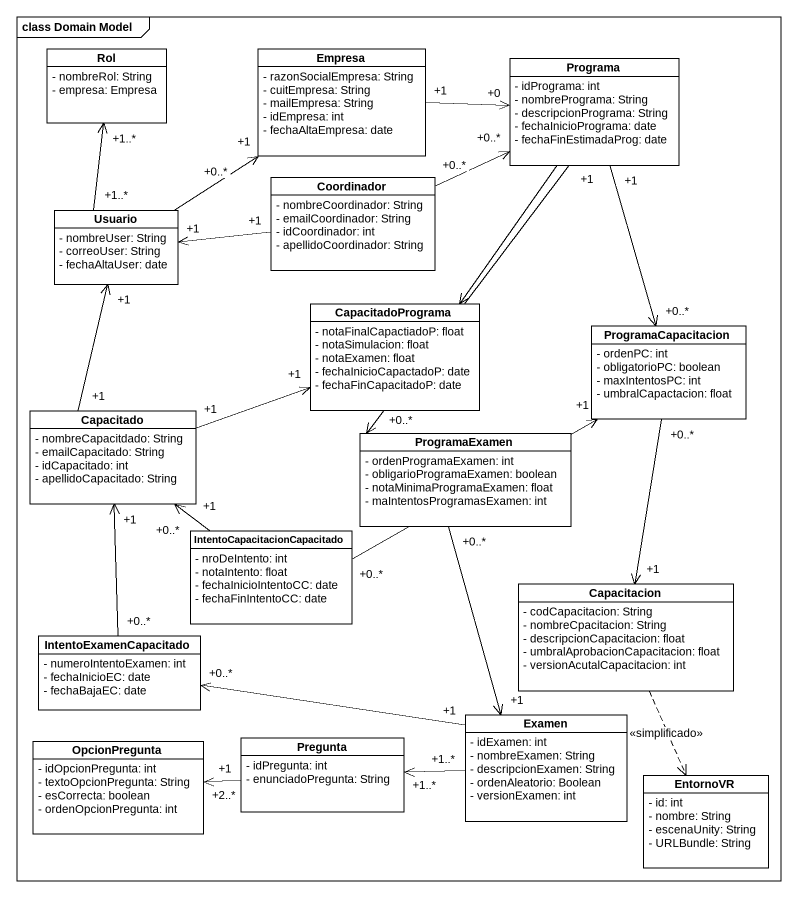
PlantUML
@startuml
mainframe class Domain Model
hide circle
hide empty members
skinparam classAttributeIconSize 0
class Rol {
  - nombreRol: String
  - empresa: Empresa
}
class Empresa {
  - razonSocialEmpresa: String
  - cuitEmpresa: String
  - mailEmpresa: String
  - idEmpresa: int
  - fechaAltaEmpresa: date
}
class Programa {
  - idPrograma: int
  - nombrePrograma: String
  - descripcionPrograma: String
  - fechaInicioPrograma: date
  - fechaFinEstimadaProg: date
}
class Coordinador {
  - nombreCoordinador: String
  - emailCoordinador: String
  - idCoordinador: int
  - apellidoCoordinador: String
}
class Usuario {
  - nombreUser: String
  - correoUser: String
  - fechaAltaUser: date
}
class CapacitadoPrograma {
  - notaFinalCapactiadoP: float
  - notaSimulacion: float
  - notaExamen: float
  - fechaInicioCapactadoP: date
  - fechaFinCapacitadoP: date
}
class ProgramaCapacitacion {
  - ordenPC: int
  - obligatorioPC: boolean
  - maxIntentosPC: int
  - umbralCapactacion: float
}
class Capacitado {
  - nombreCapacitdado: String
  - emailCapacitado: String
  - idCapacitado: int
  - apellidoCapacitado: String
}
class ProgramaExamen {
  - ordenProgramaExamen: int
  - obligarioProgramaExamen: boolean
  - notaMinimaProgramaExamen: float
  - maIntentosProgramasExamen: int
}
class "IntentoCapacitacionCapacitado" as IntentoCapacitacionCapacitad {
  - nroDeIntento: int
  - notaIntento: float
  - fechaInicioIntentoCC: date
  - fechaFinIntentoCC: date
}
class Capacitacion {
  - codCapacitacion: String
  - nombreCpacitacion: String
  - descripcionCapacitacion: float
  - umbralAprobacionCapacitacion: float
  - versionAcutalCapacitacion: int
}
class IntentoExamenCapacitado {
  - numeroIntentoExamen: int
  - fechaInicioEC: date
  - fechaBajaEC: date
}
class Examen {
  - idExamen: int
  - nombreExamen: String
  - descripcionExamen: String
  - ordenAleatorio: Boolean
  - versionExamen: int
}
class OpcionPregunta {
  - idOpcionPregunta: int
  - textoOpcionPregunta: String
  - esCorrecta: boolean
  - ordenOpcionPregunta: int
}
class Pregunta {
  - idPregunta: int
  - enunciadoPregunta: String
}
class EntornoVR {
  - id: int
  - nombre: String
  - escenaUnity: String
  - URLBundle: String
}
Empresa "+1" -right-> "+0" Programa
Programa --> CapacitadoPrograma
Programa "+1" --> "+0..*" ProgramaCapacitacion
Programa "+1" --> "+0..*" ProgramaExamen
Coordinador "+0..*" -right-> "+0..*" Programa
Coordinador "+1" -left-> "+1" Usuario
Usuario "+1..*" -up-> "+1..*" Rol
Usuario "+0..*" -up-> "+1" Empresa
ProgramaCapacitacion "+0..*" --> "+1" Capacitacion
Capacitado "+1" -up-> "+1" Usuario
Capacitado "+1" -right-> "+1" CapacitadoPrograma
ProgramaExamen "+0..*" --> "+1" Examen
IntentoCapacitacionCapacitad "+0..*" -right-> "+1" ProgramaCapacitacion
IntentoCapacitacionCapacitad "+0..*" -up-> "+1" Capacitado
Capacitacion ..> EntornoVR : <<simplificado>>
IntentoExamenCapacitado "+0..*" -up-> "+1" Capacitado
Examen "+1" -left-> "+0..*" IntentoExamenCapacitado
Examen "+1..*" -left-> "+1..*" Pregunta
Pregunta "+1" -left-> "+2..*" OpcionPregunta
@enduml
